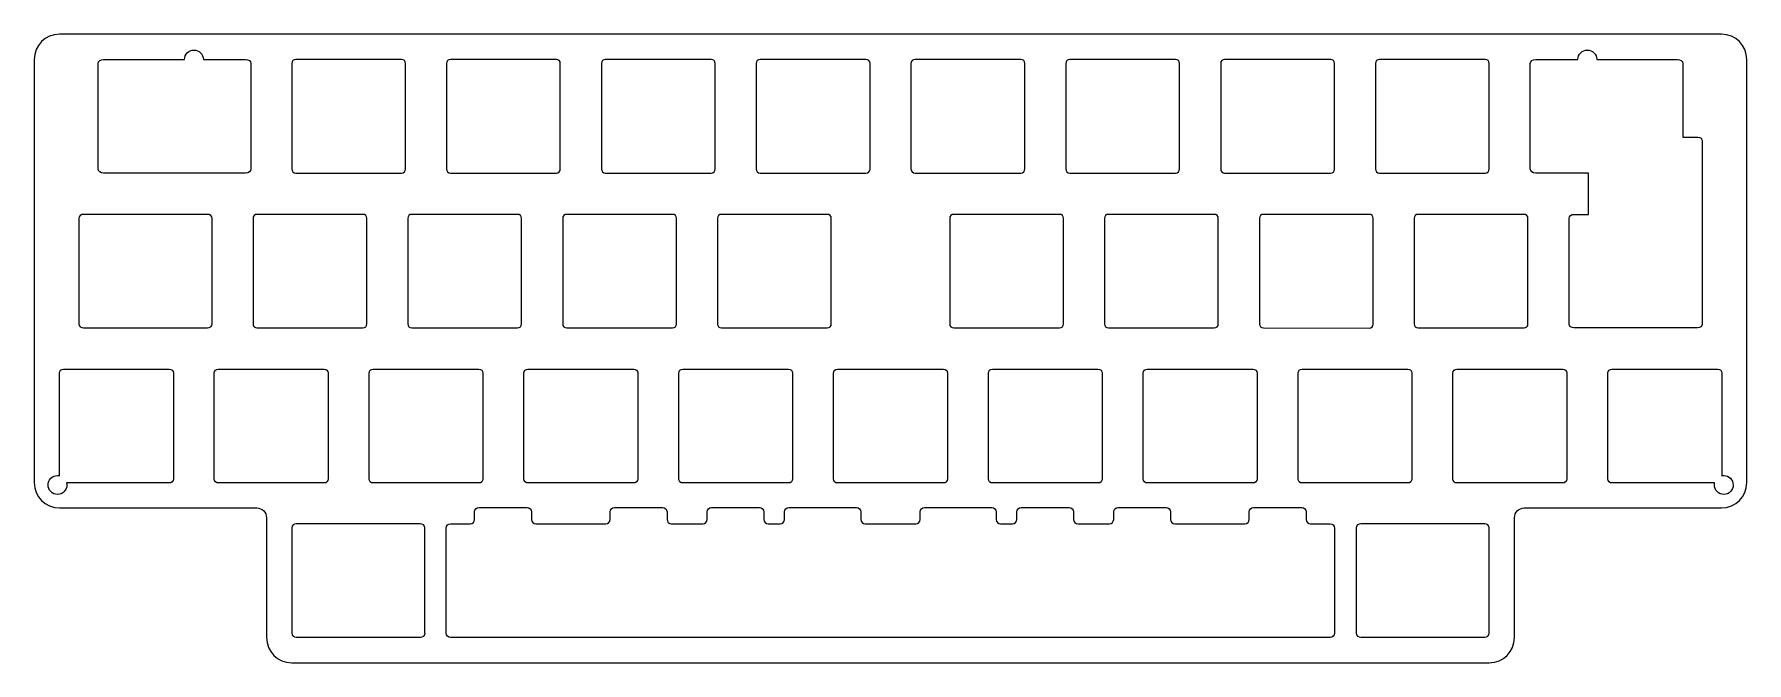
# Model space of a CAD drawing. Extents: x 199 to 409, y 76 to 154.
import ezdxf

# ---------------------------------------------------------------- set-up
doc = ezdxf.new("R2010")
doc.units = 0
doc.header["$MEASUREMENT"] = 0
doc.layers.add('Layer 3', color=7, linetype='Continuous', lineweight=0)

msp = doc.modelspace()

# ---------------------------------------------------------------- linework, layer by layer
at = {"layer": 'Layer 3', "color": 18, "lineweight": 0, "true_color": 0x000000}
for points, knots in [([(409.37, 98.6), (409.37, 96.87), (407.99, 95.49), (406.26, 95.49), (406.26, 95.49), (382, 95.49), (382, 95.49), (381.33, 95.49), (380.8, 94.96), (380.8, 94.29), (380.8, 94.29), (380.8, 79.55), (380.8, 79.55), (380.8, 77.83), (379.43, 76.45), (377.7, 76.45), (377.7, 76.45), (230.4, 76.45), (230.4, 76.45), (228.67, 76.45), (227.3, 77.83), (227.3, 79.55), (227.3, 79.55), (227.3, 94.29), (227.3, 94.29), (227.3, 94.96), (226.77, 95.49), (226.1, 95.49), (226.1, 95.49), (201.84, 95.49), (201.84, 95.49), (200.11, 95.49), (198.73, 96.87), (198.73, 98.6), (198.73, 98.6), (198.73, 150.65), (198.73, 150.65), (198.73, 152.37), (200.11, 153.75), (201.84, 153.75), (201.84, 153.75), (406.26, 153.75), (406.26, 153.75), (407.99, 153.75), (409.37, 152.37), (409.37, 150.65), (409.37, 150.65), (409.37, 98.6), (409.37, 98.6)], [0, 0, 0, 0, 1, 1, 1, 2, 2, 2, 3, 3, 3, 4, 4, 4, 5, 5, 5, 6, 6, 6, 7, 7, 7, 8, 8, 8, 9, 9, 9, 10, 10, 10, 11, 11, 11, 12, 12, 12, 13, 13, 13, 14, 14, 14, 15, 15, 15, 16, 16, 16, 16]), ([(224.72, 150.65), (224.72, 150.65), (219.54, 150.65), (219.54, 150.65), (219.54, 151.28), (219.01, 151.81), (218.38, 151.81), (217.74, 151.81), (217.21, 151.28), (217.21, 150.65), (217.21, 150.65), (207.27, 150.65), (207.27, 150.65), (206.88, 150.65), (206.6, 150.43), (206.6, 150.15), (206.6, 150.15), (206.6, 137.18), (206.6, 137.18), (206.6, 136.89), (206.88, 136.68), (207.27, 136.68), (207.27, 136.68), (224.72, 136.68), (224.72, 136.68), (225.11, 136.68), (225.39, 136.89), (225.39, 137.18), (225.39, 137.18), (225.39, 150.15), (225.39, 150.15), (225.39, 150.43), (225.08, 150.65), (224.72, 150.65)], [0, 0, 0, 0, 1, 1, 1, 2, 2, 2, 3, 3, 3, 4, 4, 4, 5, 5, 5, 6, 6, 6, 7, 7, 7, 8, 8, 8, 9, 9, 9, 10, 10, 10, 11, 11, 11, 11]), ([(403.41, 141.09), (403.41, 141.09), (401.5, 141.09), (401.5, 141.09), (401.5, 141.09), (401.5, 150.15), (401.5, 150.15), (401.5, 150.43), (401.22, 150.65), (400.83, 150.65), (400.83, 150.65), (390.92, 150.65), (390.92, 150.65), (390.92, 151.28), (390.39, 151.81), (389.76, 151.81), (389.13, 151.81), (388.6, 151.28), (388.6, 150.65), (388.6, 150.65), (383.41, 150.65), (383.41, 150.65), (383.02, 150.65), (382.74, 150.43), (382.74, 150.15), (382.74, 150.15), (382.74, 137.18), (382.74, 137.18), (382.74, 136.89), (383.02, 136.68), (383.41, 136.68), (383.41, 136.68), (389.9, 136.68), (389.9, 136.68), (389.9, 136.68), (389.9, 131.6), (389.9, 131.6), (389.9, 131.6), (388.1, 131.6), (388.1, 131.6), (387.79, 131.6), (387.54, 131.39), (387.54, 131.11), (387.54, 131.11), (387.54, 118.13), (387.54, 118.13), (387.54, 117.85), (387.79, 117.64), (388.1, 117.64), (388.1, 117.64), (403.34, 117.64), (403.34, 117.64), (403.65, 117.64), (403.9, 117.85), (403.9, 118.13), (403.9, 118.13), (403.9, 127.62), (403.9, 127.62), (403.9, 127.62), (403.9, 127.62), (403.9, 127.62), (403.9, 127.62), (403.9, 140.6), (403.9, 140.6), (403.9, 140.88), (403.69, 141.09), (403.41, 141.09)], [0, 0, 0, 0, 1, 1, 1, 2, 2, 2, 3, 3, 3, 4, 4, 4, 5, 5, 5, 6, 6, 6, 7, 7, 7, 8, 8, 8, 9, 9, 9, 10, 10, 10, 11, 11, 11, 12, 12, 12, 13, 13, 13, 14, 14, 14, 15, 15, 15, 16, 16, 16, 17, 17, 17, 18, 18, 18, 19, 19, 19, 20, 20, 20, 21, 21, 21, 22, 22, 22, 22]), ([(244.4, 137.18), (244.4, 136.89), (244.19, 136.68), (243.91, 136.68), (243.91, 136.68), (230.89, 136.68), (230.89, 136.68), (230.61, 136.68), (230.4, 136.89), (230.4, 137.18), (230.4, 137.18), (230.4, 150.15), (230.4, 150.15), (230.4, 150.43), (230.61, 150.65), (230.89, 150.65), (230.89, 150.65), (243.91, 150.65), (243.91, 150.65), (244.19, 150.65), (244.4, 150.43), (244.4, 150.15), (244.4, 150.15), (244.4, 137.18), (244.4, 137.18)], [0, 0, 0, 0, 1, 1, 1, 2, 2, 2, 3, 3, 3, 4, 4, 4, 5, 5, 5, 6, 6, 6, 7, 7, 7, 8, 8, 8, 8]), ([(263.44, 137.18), (263.44, 136.89), (263.23, 136.68), (262.95, 136.68), (262.95, 136.68), (249.94, 136.68), (249.94, 136.68), (249.65, 136.68), (249.44, 136.89), (249.44, 137.18), (249.44, 137.18), (249.44, 150.15), (249.44, 150.15), (249.44, 150.43), (249.65, 150.65), (249.94, 150.65), (249.94, 150.65), (262.95, 150.65), (262.95, 150.65), (263.23, 150.65), (263.44, 150.43), (263.44, 150.15), (263.44, 150.15), (263.44, 137.18), (263.44, 137.18)], [0, 0, 0, 0, 1, 1, 1, 2, 2, 2, 3, 3, 3, 4, 4, 4, 5, 5, 5, 6, 6, 6, 7, 7, 7, 8, 8, 8, 8]), ([(282.49, 137.18), (282.49, 136.89), (282.27, 136.68), (281.99, 136.68), (281.99, 136.68), (268.98, 136.68), (268.98, 136.68), (268.7, 136.68), (268.49, 136.89), (268.49, 137.18), (268.49, 137.18), (268.49, 150.15), (268.49, 150.15), (268.49, 150.43), (268.7, 150.65), (268.98, 150.65), (268.98, 150.65), (281.99, 150.65), (281.99, 150.65), (282.27, 150.65), (282.49, 150.43), (282.49, 150.15), (282.49, 150.15), (282.49, 137.18), (282.49, 137.18)], [0, 0, 0, 0, 1, 1, 1, 2, 2, 2, 3, 3, 3, 4, 4, 4, 5, 5, 5, 6, 6, 6, 7, 7, 7, 8, 8, 8, 8]), ([(301.53, 137.18), (301.53, 136.89), (301.32, 136.68), (301.03, 136.68), (301.03, 136.68), (288.02, 136.68), (288.02, 136.68), (287.74, 136.68), (287.53, 136.89), (287.53, 137.18), (287.53, 137.18), (287.53, 150.15), (287.53, 150.15), (287.53, 150.43), (287.74, 150.65), (288.02, 150.65), (288.02, 150.65), (301.03, 150.65), (301.03, 150.65), (301.32, 150.65), (301.53, 150.43), (301.53, 150.15), (301.53, 150.15), (301.53, 137.18), (301.53, 137.18)], [0, 0, 0, 0, 1, 1, 1, 2, 2, 2, 3, 3, 3, 4, 4, 4, 5, 5, 5, 6, 6, 6, 7, 7, 7, 8, 8, 8, 8]), ([(320.57, 137.18), (320.57, 136.89), (320.36, 136.68), (320.08, 136.68), (320.08, 136.68), (307.07, 136.68), (307.07, 136.68), (306.78, 136.68), (306.57, 136.89), (306.57, 137.18), (306.57, 137.18), (306.57, 150.15), (306.57, 150.15), (306.57, 150.43), (306.78, 150.65), (307.07, 150.65), (307.07, 150.65), (320.08, 150.65), (320.08, 150.65), (320.36, 150.65), (320.57, 150.43), (320.57, 150.15), (320.57, 150.15), (320.57, 137.18), (320.57, 137.18)], [0, 0, 0, 0, 1, 1, 1, 2, 2, 2, 3, 3, 3, 4, 4, 4, 5, 5, 5, 6, 6, 6, 7, 7, 7, 8, 8, 8, 8]), ([(339.61, 137.18), (339.61, 136.89), (339.4, 136.68), (339.12, 136.68), (339.12, 136.68), (326.11, 136.68), (326.11, 136.68), (325.83, 136.68), (325.61, 136.89), (325.61, 137.18), (325.61, 137.18), (325.61, 150.15), (325.61, 150.15), (325.61, 150.43), (325.83, 150.65), (326.11, 150.65), (326.11, 150.65), (339.12, 150.65), (339.12, 150.65), (339.4, 150.65), (339.61, 150.43), (339.61, 150.15), (339.61, 150.15), (339.61, 137.18), (339.61, 137.18)], [0, 0, 0, 0, 1, 1, 1, 2, 2, 2, 3, 3, 3, 4, 4, 4, 5, 5, 5, 6, 6, 6, 7, 7, 7, 8, 8, 8, 8]), ([(345.15, 136.68), (344.87, 136.68), (344.66, 136.89), (344.66, 137.18), (344.66, 137.18), (344.66, 150.15), (344.66, 150.15), (344.66, 150.43), (344.87, 150.65), (345.15, 150.65), (345.15, 150.65), (358.16, 150.65), (358.16, 150.65), (358.45, 150.65), (358.66, 150.43), (358.66, 150.15), (358.66, 150.15), (358.66, 137.14), (358.66, 137.14), (358.66, 136.86), (358.45, 136.65), (358.16, 136.65), (358.16, 136.65), (345.15, 136.65), (345.15, 136.65), (345.15, 136.65), (345.15, 136.68), (345.15, 136.68)], [0, 0, 0, 0, 1, 1, 1, 2, 2, 2, 3, 3, 3, 4, 4, 4, 5, 5, 5, 6, 6, 6, 7, 7, 7, 8, 8, 8, 9, 9, 9, 9]), ([(377.7, 137.18), (377.7, 136.89), (377.49, 136.68), (377.21, 136.68), (377.21, 136.68), (364.19, 136.68), (364.19, 136.68), (363.91, 136.68), (363.7, 136.89), (363.7, 137.18), (363.7, 137.18), (363.7, 150.15), (363.7, 150.15), (363.7, 150.43), (363.91, 150.65), (364.19, 150.65), (364.19, 150.65), (377.21, 150.65), (377.21, 150.65), (377.49, 150.65), (377.7, 150.43), (377.7, 150.15), (377.7, 150.15), (377.7, 137.18), (377.7, 137.18)], [0, 0, 0, 0, 1, 1, 1, 2, 2, 2, 3, 3, 3, 4, 4, 4, 5, 5, 5, 6, 6, 6, 7, 7, 7, 8, 8, 8, 8]), ([(220.6, 118.13), (220.6, 117.85), (220.35, 117.64), (220.03, 117.64), (220.03, 117.64), (204.8, 117.64), (204.8, 117.64), (204.48, 117.64), (204.23, 117.85), (204.23, 118.13), (204.23, 118.13), (204.23, 131.11), (204.23, 131.11), (204.23, 131.39), (204.48, 131.6), (204.8, 131.6), (204.8, 131.6), (220.03, 131.6), (220.03, 131.6), (220.35, 131.6), (220.6, 131.39), (220.6, 131.11), (220.6, 131.11), (220.6, 118.13), (220.6, 118.13)], [0, 0, 0, 0, 1, 1, 1, 2, 2, 2, 3, 3, 3, 4, 4, 4, 5, 5, 5, 6, 6, 6, 7, 7, 7, 8, 8, 8, 8]), ([(239.64, 118.13), (239.64, 117.85), (239.43, 117.64), (239.15, 117.64), (239.15, 117.64), (226.13, 117.64), (226.13, 117.64), (225.85, 117.64), (225.64, 117.85), (225.64, 118.13), (225.64, 118.13), (225.64, 131.11), (225.64, 131.11), (225.64, 131.39), (225.85, 131.6), (226.13, 131.6), (226.13, 131.6), (239.15, 131.6), (239.15, 131.6), (239.43, 131.6), (239.64, 131.39), (239.64, 131.11), (239.64, 131.11), (239.64, 118.13), (239.64, 118.13)], [0, 0, 0, 0, 1, 1, 1, 2, 2, 2, 3, 3, 3, 4, 4, 4, 5, 5, 5, 6, 6, 6, 7, 7, 7, 8, 8, 8, 8]), ([(258.68, 118.13), (258.68, 117.85), (258.47, 117.64), (258.19, 117.64), (258.19, 117.64), (245.18, 117.64), (245.18, 117.64), (244.89, 117.64), (244.68, 117.85), (244.68, 118.13), (244.68, 118.13), (244.68, 131.11), (244.68, 131.11), (244.68, 131.39), (244.89, 131.6), (245.18, 131.6), (245.18, 131.6), (258.19, 131.6), (258.19, 131.6), (258.47, 131.6), (258.68, 131.39), (258.68, 131.11), (258.68, 131.11), (258.68, 118.13), (258.68, 118.13)], [0, 0, 0, 0, 1, 1, 1, 2, 2, 2, 3, 3, 3, 4, 4, 4, 5, 5, 5, 6, 6, 6, 7, 7, 7, 8, 8, 8, 8]), ([(277.73, 118.13), (277.73, 117.85), (277.51, 117.64), (277.23, 117.64), (277.23, 117.64), (264.22, 117.64), (264.22, 117.64), (263.94, 117.64), (263.73, 117.85), (263.73, 118.13), (263.73, 118.13), (263.73, 131.11), (263.73, 131.11), (263.73, 131.39), (263.94, 131.6), (264.22, 131.6), (264.22, 131.6), (277.23, 131.6), (277.23, 131.6), (277.51, 131.6), (277.73, 131.39), (277.73, 131.11), (277.73, 131.11), (277.73, 118.13), (277.73, 118.13)], [0, 0, 0, 0, 1, 1, 1, 2, 2, 2, 3, 3, 3, 4, 4, 4, 5, 5, 5, 6, 6, 6, 7, 7, 7, 8, 8, 8, 8]), ([(296.77, 118.13), (296.77, 117.85), (296.56, 117.64), (296.27, 117.64), (296.27, 117.64), (283.26, 117.64), (283.26, 117.64), (282.98, 117.64), (282.77, 117.85), (282.77, 118.13), (282.77, 118.13), (282.77, 131.11), (282.77, 131.11), (282.77, 131.39), (282.98, 131.6), (283.26, 131.6), (283.26, 131.6), (296.27, 131.6), (296.27, 131.6), (296.56, 131.6), (296.77, 131.39), (296.77, 131.11), (296.77, 131.11), (296.77, 118.13), (296.77, 118.13)], [0, 0, 0, 0, 1, 1, 1, 2, 2, 2, 3, 3, 3, 4, 4, 4, 5, 5, 5, 6, 6, 6, 7, 7, 7, 8, 8, 8, 8]), ([(325.33, 118.13), (325.33, 117.85), (325.12, 117.64), (324.84, 117.64), (324.84, 117.64), (311.83, 117.64), (311.83, 117.64), (311.54, 117.64), (311.33, 117.85), (311.33, 118.13), (311.33, 118.13), (311.33, 131.11), (311.33, 131.11), (311.33, 131.39), (311.54, 131.6), (311.83, 131.6), (311.83, 131.6), (324.84, 131.6), (324.84, 131.6), (325.12, 131.6), (325.33, 131.39), (325.33, 131.11), (325.33, 131.11), (325.33, 118.13), (325.33, 118.13)], [0, 0, 0, 0, 1, 1, 1, 2, 2, 2, 3, 3, 3, 4, 4, 4, 5, 5, 5, 6, 6, 6, 7, 7, 7, 8, 8, 8, 8]), ([(344.37, 118.13), (344.37, 117.85), (344.16, 117.64), (343.88, 117.64), (343.88, 117.64), (330.87, 117.64), (330.87, 117.64), (330.59, 117.64), (330.37, 117.85), (330.37, 118.13), (330.37, 118.13), (330.37, 131.11), (330.37, 131.11), (330.37, 131.39), (330.59, 131.6), (330.87, 131.6), (330.87, 131.6), (343.88, 131.6), (343.88, 131.6), (344.16, 131.6), (344.37, 131.39), (344.37, 131.11), (344.37, 131.11), (344.37, 118.13), (344.37, 118.13)], [0, 0, 0, 0, 1, 1, 1, 2, 2, 2, 3, 3, 3, 4, 4, 4, 5, 5, 5, 6, 6, 6, 7, 7, 7, 8, 8, 8, 8]), ([(349.91, 117.64), (349.63, 117.64), (349.42, 117.85), (349.42, 118.13), (349.42, 118.13), (349.42, 131.11), (349.42, 131.11), (349.42, 131.39), (349.63, 131.6), (349.91, 131.6), (349.91, 131.6), (362.92, 131.6), (362.92, 131.6), (363.21, 131.6), (363.42, 131.39), (363.42, 131.11), (363.42, 131.11), (363.42, 118.1), (363.42, 118.1), (363.42, 117.82), (363.21, 117.6), (362.92, 117.6), (362.92, 117.6), (349.91, 117.64), (349.91, 117.64), (349.91, 117.64), (349.91, 117.64), (349.91, 117.64)], [0, 0, 0, 0, 1, 1, 1, 2, 2, 2, 3, 3, 3, 4, 4, 4, 5, 5, 5, 6, 6, 6, 7, 7, 7, 8, 8, 8, 9, 9, 9, 9]), ([(382.46, 118.13), (382.46, 117.85), (382.25, 117.64), (381.97, 117.64), (381.97, 117.64), (368.95, 117.64), (368.95, 117.64), (368.67, 117.64), (368.46, 117.85), (368.46, 118.13), (368.46, 118.13), (368.46, 131.11), (368.46, 131.11), (368.46, 131.39), (368.67, 131.6), (368.95, 131.6), (368.95, 131.6), (381.97, 131.6), (381.97, 131.6), (382.25, 131.6), (382.46, 131.39), (382.46, 131.11), (382.46, 131.11), (382.46, 118.13), (382.46, 118.13)], [0, 0, 0, 0, 1, 1, 1, 2, 2, 2, 3, 3, 3, 4, 4, 4, 5, 5, 5, 6, 6, 6, 7, 7, 7, 8, 8, 8, 8]), ([(215.34, 112.56), (215.34, 112.56), (202.33, 112.56), (202.33, 112.56), (202.05, 112.56), (201.84, 112.35), (201.84, 112.07), (201.84, 112.07), (201.84, 99.44), (201.84, 99.44), (201.77, 99.48), (201.66, 99.48), (201.59, 99.48), (200.95, 99.48), (200.43, 98.95), (200.43, 98.31), (200.43, 97.68), (200.95, 97.15), (201.59, 97.15), (202.22, 97.15), (202.75, 97.68), (202.75, 98.31), (202.75, 98.42), (202.75, 98.49), (202.72, 98.56), (202.72, 98.56), (215.34, 98.56), (215.34, 98.56), (215.62, 98.56), (215.84, 98.77), (215.84, 99.05), (215.84, 99.05), (215.84, 112.07), (215.84, 112.07), (215.84, 112.35), (215.62, 112.56), (215.34, 112.56)], [0, 0, 0, 0, 1, 1, 1, 2, 2, 2, 3, 3, 3, 4, 4, 4, 5, 5, 5, 6, 6, 6, 7, 7, 7, 8, 8, 8, 9, 9, 9, 10, 10, 10, 11, 11, 11, 12, 12, 12, 12]), ([(234.39, 112.56), (234.39, 112.56), (221.37, 112.56), (221.37, 112.56), (221.09, 112.56), (220.88, 112.35), (220.88, 112.07), (220.88, 112.07), (220.88, 99.05), (220.88, 99.05), (220.88, 98.77), (221.09, 98.56), (221.37, 98.56), (221.37, 98.56), (234.39, 98.56), (234.39, 98.56), (234.67, 98.56), (234.88, 98.77), (234.88, 99.05), (234.88, 99.05), (234.88, 112.07), (234.88, 112.07), (234.88, 112.35), (234.67, 112.56), (234.39, 112.56)], [0, 0, 0, 0, 1, 1, 1, 2, 2, 2, 3, 3, 3, 4, 4, 4, 5, 5, 5, 6, 6, 6, 7, 7, 7, 8, 8, 8, 8]), ([(253.43, 112.56), (253.43, 112.56), (240.42, 112.56), (240.42, 112.56), (240.13, 112.56), (239.92, 112.35), (239.92, 112.07), (239.92, 112.07), (239.92, 99.05), (239.92, 99.05), (239.92, 98.77), (240.13, 98.56), (240.42, 98.56), (240.42, 98.56), (253.43, 98.56), (253.43, 98.56), (253.71, 98.56), (253.92, 98.77), (253.92, 99.05), (253.92, 99.05), (253.92, 112.07), (253.92, 112.07), (253.92, 112.35), (253.71, 112.56), (253.43, 112.56)], [0, 0, 0, 0, 1, 1, 1, 2, 2, 2, 3, 3, 3, 4, 4, 4, 5, 5, 5, 6, 6, 6, 7, 7, 7, 8, 8, 8, 8]), ([(272.47, 112.56), (272.47, 112.56), (259.46, 112.56), (259.46, 112.56), (259.18, 112.56), (258.96, 112.35), (258.96, 112.07), (258.96, 112.07), (258.96, 99.05), (258.96, 99.05), (258.96, 98.77), (259.18, 98.56), (259.46, 98.56), (259.46, 98.56), (272.47, 98.56), (272.47, 98.56), (272.75, 98.56), (272.96, 98.77), (272.96, 99.05), (272.96, 99.05), (272.96, 112.07), (272.96, 112.07), (272.96, 112.35), (272.75, 112.56), (272.47, 112.56)], [0, 0, 0, 0, 1, 1, 1, 2, 2, 2, 3, 3, 3, 4, 4, 4, 5, 5, 5, 6, 6, 6, 7, 7, 7, 8, 8, 8, 8]), ([(291.51, 112.56), (291.51, 112.56), (278.5, 112.56), (278.5, 112.56), (278.22, 112.56), (278.01, 112.35), (278.01, 112.07), (278.01, 112.07), (278.01, 99.05), (278.01, 99.05), (278.01, 98.77), (278.22, 98.56), (278.5, 98.56), (278.5, 98.56), (291.51, 98.56), (291.51, 98.56), (291.8, 98.56), (292.01, 98.77), (292.01, 99.05), (292.01, 99.05), (292.01, 112.07), (292.01, 112.07), (292.01, 112.35), (291.8, 112.56), (291.51, 112.56)], [0, 0, 0, 0, 1, 1, 1, 2, 2, 2, 3, 3, 3, 4, 4, 4, 5, 5, 5, 6, 6, 6, 7, 7, 7, 8, 8, 8, 8]), ([(310.56, 112.56), (310.56, 112.56), (297.54, 112.56), (297.54, 112.56), (297.26, 112.56), (297.05, 112.35), (297.05, 112.07), (297.05, 112.07), (297.05, 99.05), (297.05, 99.05), (297.05, 98.77), (297.26, 98.56), (297.54, 98.56), (297.54, 98.56), (310.56, 98.56), (310.56, 98.56), (310.84, 98.56), (311.05, 98.77), (311.05, 99.05), (311.05, 99.05), (311.05, 112.07), (311.05, 112.07), (311.05, 112.35), (310.84, 112.56), (310.56, 112.56)], [0, 0, 0, 0, 1, 1, 1, 2, 2, 2, 3, 3, 3, 4, 4, 4, 5, 5, 5, 6, 6, 6, 7, 7, 7, 8, 8, 8, 8]), ([(329.6, 112.56), (329.6, 112.56), (316.59, 112.56), (316.59, 112.56), (316.3, 112.56), (316.09, 112.35), (316.09, 112.07), (316.09, 112.07), (316.09, 99.05), (316.09, 99.05), (316.09, 98.77), (316.3, 98.56), (316.59, 98.56), (316.59, 98.56), (329.6, 98.56), (329.6, 98.56), (329.88, 98.56), (330.09, 98.77), (330.09, 99.05), (330.09, 99.05), (330.09, 112.07), (330.09, 112.07), (330.09, 112.35), (329.88, 112.56), (329.6, 112.56)], [0, 0, 0, 0, 1, 1, 1, 2, 2, 2, 3, 3, 3, 4, 4, 4, 5, 5, 5, 6, 6, 6, 7, 7, 7, 8, 8, 8, 8]), ([(348.64, 112.56), (348.64, 112.56), (335.63, 112.56), (335.63, 112.56), (335.35, 112.56), (335.14, 112.35), (335.14, 112.07), (335.14, 112.07), (335.14, 99.05), (335.14, 99.05), (335.14, 98.77), (335.35, 98.56), (335.63, 98.56), (335.63, 98.56), (348.64, 98.56), (348.64, 98.56), (348.92, 98.56), (349.14, 98.77), (349.14, 99.05), (349.14, 99.05), (349.14, 112.07), (349.14, 112.07), (349.14, 112.35), (348.92, 112.56), (348.64, 112.56)], [0, 0, 0, 0, 1, 1, 1, 2, 2, 2, 3, 3, 3, 4, 4, 4, 5, 5, 5, 6, 6, 6, 7, 7, 7, 8, 8, 8, 8]), ([(367.68, 112.56), (367.68, 112.56), (354.67, 112.56), (354.67, 112.56), (354.39, 112.56), (354.18, 112.35), (354.18, 112.07), (354.18, 112.07), (354.18, 99.05), (354.18, 99.05), (354.18, 98.77), (354.39, 98.56), (354.67, 98.56), (354.67, 98.56), (367.68, 98.56), (367.68, 98.56), (367.97, 98.56), (368.18, 98.77), (368.18, 99.05), (368.18, 99.05), (368.18, 112.07), (368.18, 112.07), (368.18, 112.35), (367.97, 112.56), (367.68, 112.56)], [0, 0, 0, 0, 1, 1, 1, 2, 2, 2, 3, 3, 3, 4, 4, 4, 5, 5, 5, 6, 6, 6, 7, 7, 7, 8, 8, 8, 8]), ([(386.73, 112.56), (386.73, 112.56), (373.71, 112.56), (373.71, 112.56), (373.43, 112.56), (373.22, 112.35), (373.22, 112.07), (373.22, 112.07), (373.22, 99.05), (373.22, 99.05), (373.22, 98.77), (373.43, 98.56), (373.71, 98.56), (373.71, 98.56), (386.73, 98.56), (386.73, 98.56), (387.01, 98.56), (387.22, 98.77), (387.22, 99.05), (387.22, 99.05), (387.22, 112.07), (387.22, 112.07), (387.22, 112.35), (387.01, 112.56), (386.73, 112.56)], [0, 0, 0, 0, 1, 1, 1, 2, 2, 2, 3, 3, 3, 4, 4, 4, 5, 5, 5, 6, 6, 6, 7, 7, 7, 8, 8, 8, 8]), ([(406.55, 99.48), (406.44, 99.48), (406.37, 99.48), (406.3, 99.44), (406.3, 100.11), (406.3, 112.07), (406.3, 112.07), (406.3, 112.35), (406.09, 112.56), (405.81, 112.56), (405.81, 112.56), (392.79, 112.56), (392.79, 112.56), (392.51, 112.56), (392.3, 112.35), (392.3, 112.07), (392.3, 112.07), (392.3, 99.05), (392.3, 99.05), (392.3, 98.77), (392.51, 98.56), (392.79, 98.56), (392.79, 98.56), (405.42, 98.56), (405.42, 98.56), (405.38, 98.49), (405.38, 98.38), (405.38, 98.31), (405.38, 97.68), (405.91, 97.15), (406.55, 97.15), (407.18, 97.15), (407.71, 97.68), (407.71, 98.31), (407.67, 98.95), (407.18, 99.48), (406.55, 99.48)], [0, 0, 0, 0, 1, 1, 1, 2, 2, 2, 3, 3, 3, 4, 4, 4, 5, 5, 5, 6, 6, 6, 7, 7, 7, 8, 8, 8, 9, 9, 9, 10, 10, 10, 11, 11, 11, 12, 12, 12, 12]), ([(358.66, 93.02), (358.66, 93.31), (358.41, 93.55), (358.13, 93.55), (358.13, 93.55), (355.69, 93.55), (355.69, 93.55), (355.41, 93.55), (355.17, 93.8), (355.17, 94.08), (355.17, 94.08), (355.17, 95), (355.17, 95), (355.17, 95.28), (354.92, 95.53), (354.64, 95.53), (354.64, 95.53), (348.71, 95.53), (348.71, 95.53), (348.43, 95.53), (348.18, 95.28), (348.18, 95), (348.18, 95), (348.18, 94.08), (348.18, 94.08), (348.18, 93.8), (347.94, 93.55), (347.65, 93.55), (347.65, 93.55), (339.01, 93.55), (339.01, 93.55), (338.73, 93.55), (338.49, 93.8), (338.49, 94.08), (338.49, 94.08), (338.49, 95), (338.49, 95), (338.49, 95.28), (338.24, 95.53), (337.96, 95.53), (337.96, 95.53), (332.03, 95.53), (332.03, 95.53), (331.75, 95.53), (331.5, 95.28), (331.5, 95), (331.5, 95), (331.5, 94.08), (331.5, 94.08), (331.5, 93.8), (331.26, 93.55), (330.97, 93.55), (330.97, 93.55), (327.1, 93.55), (327.1, 93.55), (326.81, 93.55), (326.57, 93.8), (326.57, 94.08), (326.57, 94.08), (326.57, 95), (326.57, 95), (326.57, 95.28), (326.32, 95.53), (326.04, 95.53), (326.04, 95.53), (320.11, 95.53), (320.11, 95.53), (319.83, 95.53), (319.58, 95.28), (319.58, 95), (319.58, 95), (319.58, 94.08), (319.58, 94.08), (319.58, 93.8), (319.34, 93.55), (319.06, 93.55), (319.06, 93.55), (317.57, 93.55), (317.57, 93.55), (317.29, 93.55), (317.04, 93.8), (317.04, 94.08), (317.04, 94.08), (317.04, 95), (317.04, 95), (317.04, 95.28), (316.8, 95.53), (316.52, 95.53), (316.52, 95.53), (310.59, 95.53), (310.59, 95.53), (310.31, 95.53), (310.06, 95.53), (310.06, 95.53), (310.06, 95.53), (309.82, 95.53), (309.53, 95.53), (309.53, 95.53), (308.23, 95.53), (308.23, 95.53), (307.95, 95.53), (307.7, 95.28), (307.7, 95), (307.7, 95), (307.7, 94.08), (307.7, 94.08), (307.7, 93.8), (307.45, 93.55), (307.17, 93.55), (307.17, 93.55), (300.93, 93.55), (300.93, 93.55), (300.65, 93.55), (300.4, 93.8), (300.4, 94.08), (300.4, 94.08), (300.4, 95), (300.4, 95), (300.4, 95.28), (300.15, 95.53), (299.87, 95.53), (299.87, 95.53), (293.95, 95.53), (293.95, 95.53), (293.66, 95.53), (293.42, 95.53), (293.42, 95.53), (293.42, 95.53), (293.17, 95.53), (292.89, 95.53), (292.89, 95.53), (291.55, 95.53), (291.55, 95.53), (291.27, 95.53), (291.02, 95.28), (291.02, 95), (291.02, 95), (291.02, 94.08), (291.02, 94.08), (291.02, 93.8), (290.77, 93.55), (290.49, 93.55), (290.49, 93.55), (289.01, 93.55), (289.01, 93.55), (288.73, 93.55), (288.48, 93.8), (288.48, 94.08), (288.48, 94.08), (288.48, 95), (288.48, 95), (288.48, 95.28), (288.23, 95.53), (287.95, 95.53), (287.95, 95.53), (282.03, 95.53), (282.03, 95.53), (281.75, 95.53), (281.5, 95.28), (281.5, 95), (281.5, 95), (281.5, 94.08), (281.5, 94.08), (281.5, 93.8), (281.25, 93.55), (280.97, 93.55), (280.97, 93.55), (277.09, 93.55), (277.09, 93.55), (276.81, 93.55), (276.56, 93.8), (276.56, 94.08), (276.56, 94.08), (276.56, 95), (276.56, 95), (276.56, 95.28), (276.31, 95.53), (276.03, 95.53), (276.03, 95.53), (270.11, 95.53), (270.11, 95.53), (269.83, 95.53), (269.58, 95.28), (269.58, 95), (269.58, 95), (269.58, 94.08), (269.58, 94.08), (269.58, 93.8), (269.33, 93.55), (269.05, 93.55), (269.05, 93.55), (260.41, 93.55), (260.41, 93.55), (260.13, 93.55), (259.88, 93.8), (259.88, 94.08), (259.88, 94.08), (259.88, 95), (259.88, 95), (259.88, 95.28), (259.63, 95.53), (259.35, 95.53), (259.35, 95.53), (253.43, 95.53), (253.43, 95.53), (253.15, 95.53), (252.9, 95.28), (252.9, 95), (252.9, 95), (252.9, 94.08), (252.9, 94.08), (252.9, 93.8), (252.65, 93.55), (252.37, 93.55), (252.37, 93.55), (249.94, 93.55), (249.94, 93.55), (249.65, 93.55), (249.41, 93.31), (249.41, 93.02), (249.41, 93.02), (249.41, 80.08), (249.41, 80.08), (249.41, 79.8), (249.65, 79.55), (249.94, 79.55), (249.94, 79.55), (269.05, 79.55), (269.05, 79.55), (269.33, 79.55), (269.58, 79.55), (269.58, 79.55), (269.58, 79.55), (269.83, 79.55), (270.11, 79.55), (270.11, 79.55), (276.03, 79.55), (276.03, 79.55), (276.31, 79.55), (276.56, 79.55), (276.56, 79.55), (276.56, 79.55), (276.81, 79.55), (277.09, 79.55), (277.09, 79.55), (280.97, 79.55), (280.97, 79.55), (281.25, 79.55), (281.5, 79.55), (281.5, 79.55), (281.5, 79.55), (281.75, 79.55), (282.03, 79.55), (282.03, 79.55), (287.95, 79.55), (287.95, 79.55), (288.23, 79.55), (288.48, 79.55), (288.48, 79.55), (288.48, 79.55), (288.73, 79.55), (289.01, 79.55), (289.01, 79.55), (290.49, 79.55), (290.49, 79.55), (290.77, 79.55), (291.02, 79.55), (291.02, 79.55), (291.02, 79.55), (291.27, 79.55), (291.55, 79.55), (291.55, 79.55), (297.47, 79.55), (297.47, 79.55), (297.76, 79.55), (298, 79.55), (298, 79.55), (298, 79.55), (298.25, 79.55), (298.53, 79.55), (298.53, 79.55), (307.17, 79.55), (307.17, 79.55), (307.45, 79.55), (307.7, 79.55), (307.7, 79.55), (307.7, 79.55), (307.95, 79.55), (308.23, 79.55), (308.23, 79.55), (314.15, 79.55), (314.15, 79.55), (314.44, 79.55), (314.68, 79.55), (314.68, 79.55), (314.68, 79.55), (314.93, 79.55), (315.21, 79.55), (315.21, 79.55), (358.13, 79.55), (358.13, 79.55), (358.41, 79.55), (358.66, 79.8), (358.66, 80.08), (358.66, 80.08), (358.66, 93.02), (358.66, 93.02), (358.66, 93.02), (358.66, 93.02), (358.66, 93.02)], [0, 0, 0, 0, 1, 1, 1, 2, 2, 2, 3, 3, 3, 4, 4, 4, 5, 5, 5, 6, 6, 6, 7, 7, 7, 8, 8, 8, 9, 9, 9, 10, 10, 10, 11, 11, 11, 12, 12, 12, 13, 13, 13, 14, 14, 14, 15, 15, 15, 16, 16, 16, 17, 17, 17, 18, 18, 18, 19, 19, 19, 20, 20, 20, 21, 21, 21, 22, 22, 22, 23, 23, 23, 24, 24, 24, 25, 25, 25, 26, 26, 26, 27, 27, 27, 28, 28, 28, 29, 29, 29, 30, 30, 30, 31, 31, 31, 32, 32, 32, 33, 33, 33, 34, 34, 34, 35, 35, 35, 36, 36, 36, 37, 37, 37, 38, 38, 38, 39, 39, 39, 40, 40, 40, 41, 41, 41, 42, 42, 42, 43, 43, 43, 44, 44, 44, 45, 45, 45, 46, 46, 46, 47, 47, 47, 48, 48, 48, 49, 49, 49, 50, 50, 50, 51, 51, 51, 52, 52, 52, 53, 53, 53, 54, 54, 54, 55, 55, 55, 56, 56, 56, 57, 57, 57, 58, 58, 58, 59, 59, 59, 60, 60, 60, 61, 61, 61, 62, 62, 62, 63, 63, 63, 64, 64, 64, 65, 65, 65, 66, 66, 66, 67, 67, 67, 68, 68, 68, 69, 69, 69, 70, 70, 70, 71, 71, 71, 72, 72, 72, 73, 73, 73, 74, 74, 74, 75, 75, 75, 76, 76, 76, 77, 77, 77, 78, 78, 78, 79, 79, 79, 80, 80, 80, 81, 81, 81, 82, 82, 82, 83, 83, 83, 84, 84, 84, 85, 85, 85, 86, 86, 86, 87, 87, 87, 88, 88, 88, 89, 89, 89, 90, 90, 90, 91, 91, 91, 92, 92, 92, 93, 93, 93, 94, 94, 94, 95, 95, 95, 96, 96, 96, 97, 97, 97, 98, 98, 98, 99, 99, 99, 100, 100, 100, 101, 101, 101, 102, 102, 102, 103, 103, 103, 103]), ([(246.8, 80.08), (246.8, 79.8), (246.55, 79.59), (246.23, 79.59), (246.23, 79.59), (230.96, 79.59), (230.96, 79.59), (230.65, 79.59), (230.4, 79.8), (230.4, 80.08), (230.4, 80.08), (230.4, 93.06), (230.4, 93.06), (230.4, 93.34), (230.65, 93.55), (230.96, 93.55), (230.96, 93.55), (246.2, 93.55), (246.2, 93.55), (246.52, 93.55), (246.76, 93.34), (246.76, 93.06), (246.76, 93.06), (246.76, 80.08), (246.76, 80.08), (246.76, 80.08), (246.8, 80.08), (246.8, 80.08)], [0, 0, 0, 0, 1, 1, 1, 2, 2, 2, 3, 3, 3, 4, 4, 4, 5, 5, 5, 6, 6, 6, 7, 7, 7, 8, 8, 8, 9, 9, 9, 9]), ([(377.7, 80.08), (377.7, 79.8), (377.45, 79.59), (377.14, 79.59), (377.14, 79.59), (361.9, 79.59), (361.9, 79.59), (361.58, 79.59), (361.34, 79.8), (361.34, 80.08), (361.34, 80.08), (361.34, 93.06), (361.34, 93.06), (361.34, 93.34), (361.58, 93.55), (361.9, 93.55), (361.9, 93.55), (377.14, 93.55), (377.14, 93.55), (377.45, 93.55), (377.7, 93.34), (377.7, 93.06), (377.7, 93.06), (377.7, 80.08), (377.7, 80.08)], [0, 0, 0, 0, 1, 1, 1, 2, 2, 2, 3, 3, 3, 4, 4, 4, 5, 5, 5, 6, 6, 6, 7, 7, 7, 8, 8, 8, 8])]:
    msp.add_open_spline(points, degree=3, knots=knots, dxfattribs=at)

doc.saveas('drawing.dxf')
